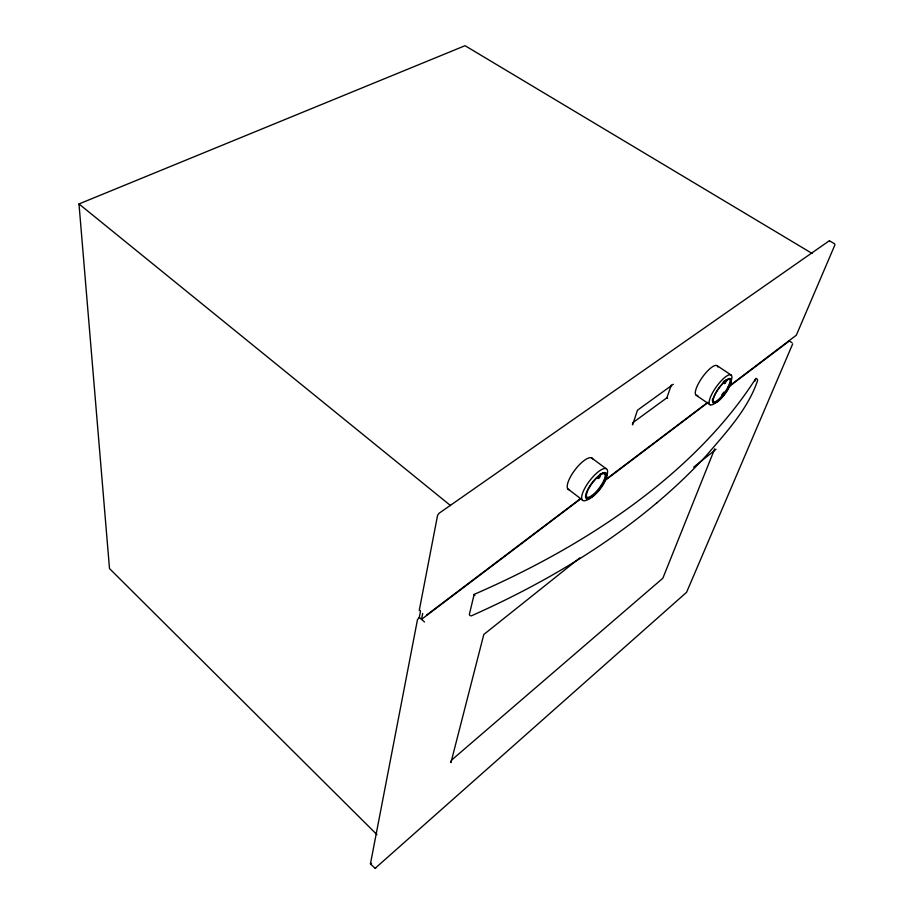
<?xml version="1.0" encoding="UTF-8"?>
<svg xmlns="http://www.w3.org/2000/svg" width="914" height="914" viewBox="0 0 914 914"><rect width="100%" height="100%" fill="white"/><g stroke="black" fill="none" stroke-linecap="round" stroke-linejoin="round"><path stroke-width="1.37" d="M829.421 241.49L829.158 240.862L439.12 513.222L437.566 515.382L419.252 610.438L420.269 610.575M792.678 343.915L686.585 592.295L375.151 868.3L370.421 863.913L417.481 619.658L419.298 617.407L420.451 611.455M422.691 613.42L421.525 619.361L580.938 498.701M757.649 379.87L757.363 381.229C747.344 409.94 725.91 432.596 706.533 455.355C687.648 475.988 666.98 494.931 645.181 512.446C592.249 554.752 532.896 588.479 471.087 615.967M598.819 476.194C596.419 480.981 600.749 477.496 600.452 475.074L601.195 474.56A14.955 4.73 -52.7 0 1 601.709 486.202A14.955 4.73 -52.7 0 1 586.491 496.736A14.955 4.73 -52.7 0 1 598.819 476.205M632.762 422.736L666.854 397.83L671.333 385.011M725.465 381.104A14.178 3.999 -54.4 0 0 713.126 400.949A14.178 3.999 -54.4 0 0 725.99 392.117A14.178 3.999 -54.4 0 0 727.464 379.733L724.574 383.686L725.465 381.092L724.722 380.601L723.842 383.195L724.642 382.589M451.219 760.414L662.844 578.242L714.702 448.854M754.827 381.127L755.901 378.51L757.078 379.013M598.636 477.291L597.333 477.862M371.598 863.399L370.421 863.913M656.515 503.123L657.086 502.654M579.807 557.917L483.803 634.476L450.945 762.596L450.739 761.899M693.692 467.134L716.016 449.322M604.851 480.604L707.333 403.04M727.83 387.536L789.319 340.991L792.015 342.716M426.518 615.111L580.253 498.793M604.177 480.695L707.813 402.297M729.452 385.925L796.345 335.175L834.893 244.963L834.665 243.855L829.546 240.828M673.321 384.257L637.469 410.215L632.648 424.839L632.374 424.107M600.418 473.978L599.675 474.492L600.452 475.074M376.02 867.74L375.151 868.3M376.979 834.665L109.497 568.565L78.992 203.959L465.055 45.7L812.112 253.441M717.147 365.703L731.097 375.014M725.83 379.847L726.573 380.338M696.251 395.305L710.029 404.742M666.854 397.83L667.597 398.344M591.438 457.788L605.959 468.585M567.754 488.807L582.127 499.775M78.992 203.959L450.568 505.602M419.298 617.407L424.519 621.977M474.88 595.62L474.115 594.5L469.328 614.539L470.082 615.648M590.25 498.027A19.765 6.284 -52.7 0 1 582.698 492.817A19.765 6.284 -52.7 0 1 600.521 470.184A19.765 6.284 -52.7 0 1 605.776 478.308M605.331 479.279A19.765 6.284 -52.7 0 1 603.708 482.329M602.44 484.42A19.765 6.284 -52.7 0 1 601.035 486.499M592.957 495.788A19.765 6.284 -52.7 0 1 591.312 497.205M715.308 402.983A18.223 5.164 -54.5 0 1 710.258 397.636A18.223 5.164 -54.5 0 1 725.248 377.059A18.223 5.164 -54.5 0 1 730.983 381.458M729.475 384.977A18.223 5.164 -54.5 0 1 727.932 387.844M721.237 397.282A18.223 5.164 -54.5 0 1 716.188 402.286M723.865 392.095A14.167 4.022 -54.5 0 1 721.649 394.985M602.429 473.132A14.955 4.741 -52.7 0 1 600.292 486.591A14.955 4.741 -52.7 0 1 585.943 496.679M729.486 378.83A14.178 4.01 -54.5 0 1 722.38 395.476A14.178 4.01 -54.5 0 1 712.463 399.361M723.248 381.903A14.178 4.01 -54.5 0 1 724.722 380.612M697.793 395.499A18.12 5.347 -54.6 0 1 702.158 377.551A18.12 5.347 -54.6 0 1 717.913 367.005M569.125 489.801A19.651 6.489 -52.7 0 1 575.077 469.762A19.651 6.489 -52.7 0 1 592.729 458.897M755.821 378.476A853.31 460.222 -1.2 0 1 474.046 594.431M593.266 496.245A16.201 5.13 -52.7 0 0 606.473 473.521A16.201 5.13 -52.7 0 0 588.765 487.653A16.201 5.13 -52.7 0 0 593.266 496.245M718.301 401.166A14.932 4.216 -54.4 0 0 731.257 379.744A14.932 4.216 -54.4 0 0 716.405 391.672A14.932 4.216 -54.4 0 0 718.301 401.166"/></g></svg>
